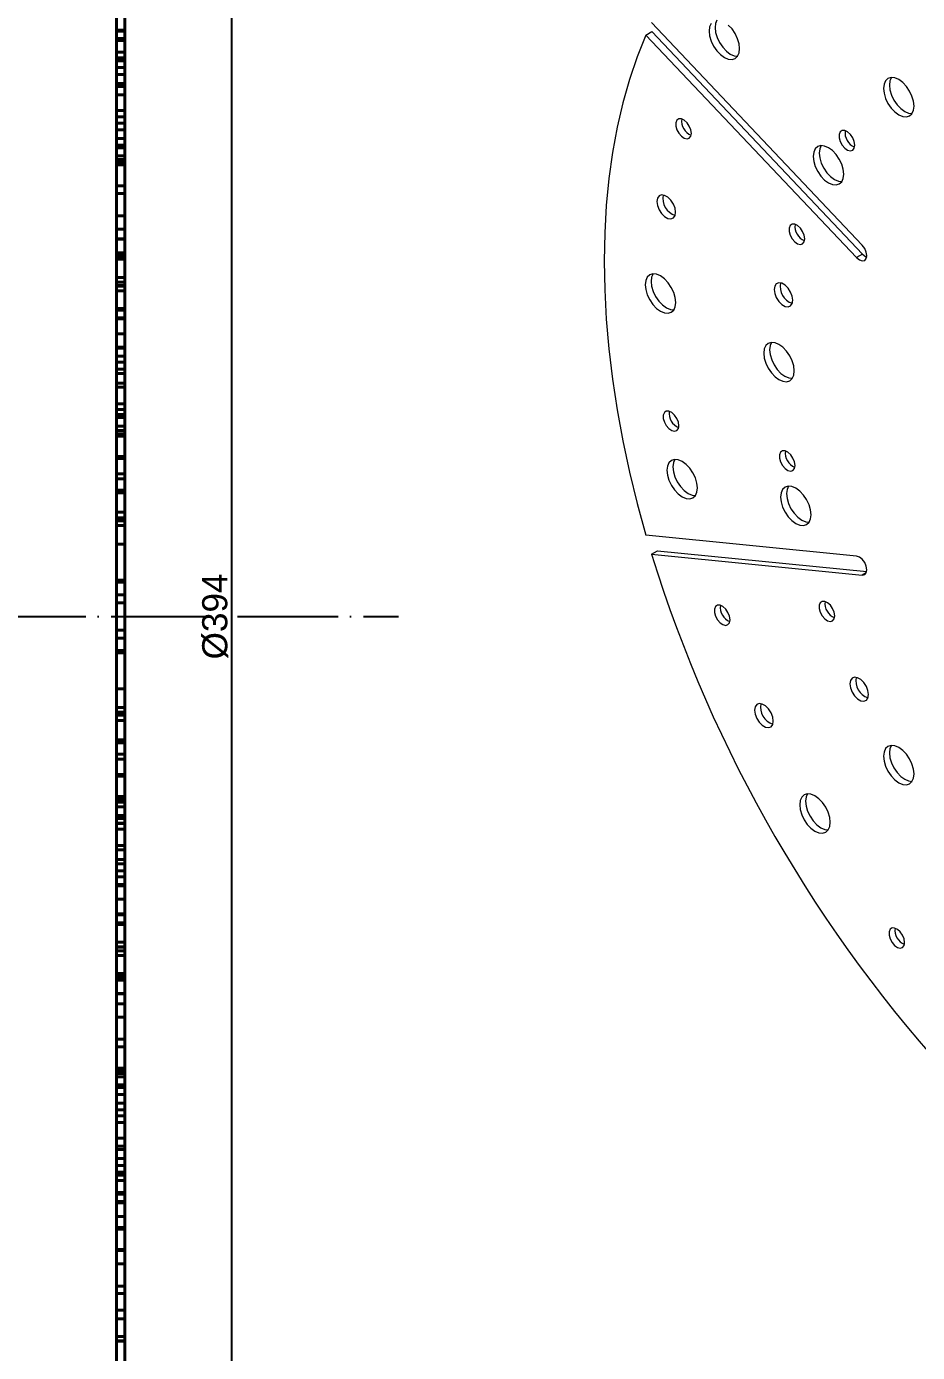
# Model space of a CAD drawing. Header units: millimetres. Extents: x 764 to 1780, y 1208 to 1927.
# Drawn here: x 1320.4 to 1533, y 1451.8 to 1768.2 of the extents above; entities that cross this region are included whole.
import ezdxf

# ---------------------------------------------------------------- set-up
doc = ezdxf.new("R2010")
doc.units = ezdxf.units.MM
doc.linetypes.add('ACAD_ISO04W100', pattern=[30, 24, -3, 0, -3])
for name, color, linetype, lineweight in [('AM_0', 7, 'Continuous', 40), ('AM_4', 1, 'ACAD_ISO04W100', 25), ('AM_5', 3, 'Continuous', 25)]:
    doc.layers.add(name, color=color, linetype=linetype, lineweight=lineweight)
doc.styles.get("Standard").update_dxf_attribs({"font": 'arial.ttf'})
doc.dimstyles.new('ISO-25', dxfattribs={"dimtxt": 6, "dimasz": 4, "dimexe": 1.25, "dimexo": 0.625, "dimtad": 1, "dimtxsty": 'Standard', "dimcen": 4, "dimadec": 0, "dimazin": 0, "dimtfac": 1, "dimtmove": 0, "dimatfit": 3, "dimfxl": 1, "dimarcsym": 0})

# ---------------------------------------------------------------- blocks, each defined once
blk = doc.blocks.new('*D170')
at = {"layer": 'AM_5', "color": 0, "lineweight": -2, "ltscale": 0.5, "transparency": 16777216}
for p, q in [((1344.52, 1824.41), (1370.54, 1824.41)), ((1369.29, 1820.41), (1369.29, 1434.41)), ((1344.52, 1430.41), (1370.54, 1430.41))]:
    blk.add_line(p, q, dxfattribs=at)
at = {"layer": 'AM_5', "color": 0, "ltscale": 0.5, "transparency": 16777216}
for points in [[(1368.63, 1820.41), (1369.96, 1820.41), (1369.29, 1824.41)], [(1368.63, 1434.41), (1369.96, 1434.41), (1369.29, 1430.41)]]:
    blk.add_solid(points, dxfattribs=at)
at = {"layer": 'Defpoints', "color": 0, "ltscale": 0.5, "transparency": 16777216}
for p in [(1343.9, 1824.41), (1343.9, 1430.41), (1369.29, 1430.41)]:
    blk.add_point(p, dxfattribs=at)
at = {"layer": 'AM_5', "color": 0, "ltscale": 0.5, "transparency": 16777216, "insert": (1365.44, 1627.41), "char_height": 6, "attachment_point": 5, "rotation": 90}
blk.add_mtext('%%c394', dxfattribs=at)
blk = doc.blocks.new('*D182')
at = {"layer": 'AM_5', "color": 0, "lineweight": -2, "ltscale": 0.5, "transparency": 16777216}
for p, q in [((874.99, 1706.56), (861.04, 1712.34)), ((858.42, 1627.41), (844.14, 1627.41))]:
    blk.add_line(p, q, dxfattribs=at)
blk.add_arc((1066.08, 1627.41), 220.69, 158.5385, 178.9615, dxfattribs=at)
at = {"layer": 'AM_5', "color": 0, "ltscale": 0.5, "transparency": 16777216}
for points in [[(860.08, 1708.4), (861.31, 1707.9), (862.19, 1711.86)], [(846.09, 1631.4), (844.76, 1631.41), (845.39, 1627.41)]]:
    blk.add_solid(points, dxfattribs=at)
at = {"layer": 'Defpoints', "color": 0, "ltscale": 0.5, "transparency": 16777216}
for p in [(875.57, 1706.32), (852.91, 1684.52), (965.49, 1669.07), (859.05, 1627.41), (1409.21, 1627.41)]:
    blk.add_point(p, dxfattribs=at)
at = {"layer": 'AM_5', "color": 0, "ltscale": 0.5, "transparency": 16777216, "insert": (846.01, 1671.18), "char_height": 6, "attachment_point": 5, "rotation": 78.75}
blk.add_mtext("22%%D30'", dxfattribs=at)
blk = doc.blocks.new('*D185')
at = {"layer": 'AM_5', "color": 0, "lineweight": -2, "ltscale": 0.5, "transparency": 16777216}
blk.add_line((1018.42, 1709.95), (1014.35, 1717), dxfattribs=at)
blk.add_arc((1066.08, 1627.41), 102.2, 122.2427, 177.7573, dxfattribs=at)
at = {"layer": 'AM_5', "color": 0, "ltscale": 0.5, "transparency": 16777216}
for points in [[(1011.21, 1714.42), (1011.9, 1713.28), (1014.98, 1715.91)], [(964.62, 1631.39), (963.29, 1631.42), (963.88, 1627.41)]]:
    blk.add_solid(points, dxfattribs=at)
at = {"layer": 'Defpoints', "color": 0, "ltscale": 0.5, "transparency": 16777216}
for p in [(1018.73, 1709.41), (987.79, 1693.1), (1028.67, 1692.2), (859.05, 1627.41), (1409.21, 1627.41)]:
    blk.add_point(p, dxfattribs=at)
at = {"layer": 'AM_5', "color": 0, "ltscale": 0.5, "transparency": 16777216, "insert": (974.38, 1680.35), "char_height": 6, "attachment_point": 5, "rotation": 60}
blk.add_mtext('60°', dxfattribs=at)

msp = doc.modelspace()

# ---------------------------------------------------------------- linework, layer by layer
at = {"color": 7, "linetype": 'Continuous', "lineweight": 15}
for p, q in [((1519.861, 1716.017), (1469.552, 1769.124)), ((1468.199, 1766.133), (1469.613, 1766.95)), ((1468.199, 1766.133), (1518.508, 1713.026)), ((1469.613, 1766.95), (1519.923, 1713.843)), ((1519.923, 1713.843), (1518.508, 1713.026)), ((1518.508, 1641.82), (1468.199, 1646.799)), ((1469.552, 1642.246), (1470.966, 1643.063)), ((1469.552, 1642.246), (1519.861, 1637.267)), ((1470.966, 1643.063), (1520.914, 1638.119))]:
    msp.add_line(p, q, dxfattribs=at)
at = {"color": 8, "linetype": 'Continuous', "lineweight": 15}
msp.add_line((1520.818, 1637.819), (1519.861, 1637.267), dxfattribs=at)
at = {"color": 7, "linetype": 'Continuous', "lineweight": 15, "flags": 128}
for points in [[(1483.796, 1768.917), (1483.432, 1768.113), (1483.308, 1767.096), (1483.432, 1765.936), (1483.796, 1764.712), (1484.374, 1763.507), (1485.129, 1762.404), (1486.007, 1761.476), (1486.949, 1760.789), (1487.892, 1760.388), (1488.77, 1760.301), (1489.524, 1760.534), (1490.103, 1761.071), (1490.467, 1761.875), (1490.591, 1762.892)], [(1485.181, 1769.691), (1484.846, 1768.93), (1484.722, 1767.913), (1484.846, 1766.753), (1485.21, 1765.529), (1485.789, 1764.324), (1486.543, 1763.22), (1487.421, 1762.293), (1488.364, 1761.605), (1489.306, 1761.205), (1490.132, 1761.114)], [(1468.199, 1766.133), (1466.133, 1760.967), (1464.302, 1755.571), (1462.708, 1749.953), (1461.354, 1744.126), (1460.244, 1738.098), (1459.378, 1731.88), (1458.758, 1725.484), (1458.386, 1718.921), (1458.262, 1712.203), (1458.386, 1705.341), (1458.758, 1698.349), (1459.378, 1691.237), (1460.244, 1684.02), (1461.354, 1676.709), (1462.708, 1669.319), (1464.302, 1661.862), (1466.133, 1654.351), (1468.199, 1646.799)], [(1490.591, 1762.892), (1490.467, 1764.052), (1490.103, 1765.276), (1489.524, 1766.481), (1488.77, 1767.585), (1487.892, 1768.512)], [(1532.203, 1749.196), (1532.079, 1750.356), (1531.715, 1751.58), (1531.137, 1752.785), (1530.383, 1753.889), (1529.504, 1754.816), (1528.562, 1755.503), (1527.619, 1755.904), (1526.741, 1755.991), (1525.987, 1755.758), (1525.408, 1755.221), (1525.044, 1754.417), (1524.92, 1753.401), (1525.044, 1752.241), (1525.408, 1751.016), (1525.987, 1749.811), (1526.741, 1748.708), (1527.619, 1747.781), (1528.562, 1747.093), (1529.504, 1746.692), (1530.383, 1746.605), (1531.137, 1746.838), (1531.715, 1747.375), (1532.079, 1748.179), (1532.203, 1749.196)], [(1526.793, 1755.995), (1526.458, 1755.234), (1526.334, 1754.217), (1526.458, 1753.057), (1526.822, 1751.833), (1527.401, 1750.628), (1528.155, 1749.524), (1529.033, 1748.597), (1529.976, 1747.91), (1530.918, 1747.509), (1531.745, 1747.418)], [(1479.07, 1742.685), (1478.944, 1743.54), (1478.581, 1744.425), (1478.032, 1745.222), (1477.369, 1745.822), (1476.684, 1746.144), (1476.067, 1746.145), (1475.603, 1745.826), (1475.354, 1745.228), (1475.354, 1744.432), (1475.603, 1743.547), (1476.067, 1742.692), (1476.684, 1741.982), (1477.369, 1741.512), (1478.032, 1741.348), (1478.581, 1741.51), (1478.944, 1741.976), (1479.07, 1742.685)], [(1518.064, 1739.873), (1517.938, 1740.728), (1517.575, 1741.613), (1517.026, 1742.41), (1516.363, 1743.01), (1515.678, 1743.332), (1515.061, 1743.334), (1514.597, 1743.014), (1514.349, 1742.416), (1514.349, 1741.621), (1514.597, 1740.736), (1515.061, 1739.88), (1515.678, 1739.17), (1516.363, 1738.701), (1517.026, 1738.536), (1517.575, 1738.698), (1517.938, 1739.165), (1518.064, 1739.873)], [(1515.448, 1732.958), (1515.324, 1734.118), (1514.96, 1735.342), (1514.381, 1736.547), (1513.627, 1737.651), (1512.749, 1738.578), (1511.806, 1739.265), (1510.864, 1739.666), (1509.985, 1739.753), (1509.231, 1739.52), (1508.652, 1738.983), (1508.289, 1738.179), (1508.164, 1737.162), (1508.289, 1736.002), (1508.652, 1734.778), (1509.231, 1733.573), (1509.985, 1732.469), (1510.864, 1731.542), (1511.806, 1730.855), (1512.749, 1730.454), (1513.627, 1730.367), (1514.381, 1730.6), (1514.96, 1731.137), (1515.324, 1731.941), (1515.448, 1732.958)], [(1510.037, 1739.757), (1509.703, 1738.995), (1509.579, 1737.979), (1509.703, 1736.819), (1510.067, 1735.594), (1510.645, 1734.389), (1511.4, 1733.286), (1512.278, 1732.359), (1513.22, 1731.671), (1514.163, 1731.27), (1514.989, 1731.179)], [(1475.307, 1723.846), (1475.172, 1724.804), (1474.786, 1725.801), (1474.193, 1726.717), (1473.466, 1727.442), (1472.692, 1727.889), (1471.966, 1728.003), (1471.373, 1727.771), (1470.986, 1727.22), (1470.852, 1726.418), (1470.986, 1725.461), (1471.373, 1724.464), (1471.966, 1723.548), (1472.692, 1722.823), (1473.466, 1722.376), (1474.193, 1722.262), (1474.786, 1722.494), (1475.172, 1723.044), (1475.307, 1723.846)], [(1506.119, 1717.521), (1505.992, 1718.376), (1505.63, 1719.261), (1505.08, 1720.058), (1504.418, 1720.658), (1503.732, 1720.98), (1503.116, 1720.981), (1502.652, 1720.662), (1502.403, 1720.064), (1502.403, 1719.268), (1502.652, 1718.383), (1503.116, 1717.528), (1503.732, 1716.818), (1504.418, 1716.348), (1505.08, 1716.184), (1505.63, 1716.346), (1505.992, 1716.812), (1506.119, 1717.521)], [(1518.508, 1713.026), (1519.185, 1712.48), (1519.861, 1712.245), (1520.435, 1712.357), (1520.818, 1712.798), (1520.953, 1713.501), (1520.818, 1714.36), (1520.435, 1715.244), (1519.861, 1716.017)], [(1519.923, 1713.843), (1520.599, 1713.297), (1520.923, 1713.145)], [(1475.338, 1702.345), (1475.214, 1703.505), (1474.85, 1704.729), (1474.272, 1705.934), (1473.518, 1707.038), (1472.639, 1707.965), (1471.697, 1708.652), (1470.754, 1709.053), (1469.876, 1709.14), (1469.122, 1708.907), (1468.543, 1708.37), (1468.179, 1707.566), (1468.055, 1706.549), (1468.179, 1705.389), (1468.543, 1704.165), (1469.122, 1702.96), (1469.876, 1701.856), (1470.754, 1700.929), (1471.697, 1700.242), (1472.639, 1699.841), (1473.518, 1699.754), (1474.272, 1699.987), (1474.85, 1700.524), (1475.214, 1701.328), (1475.338, 1702.345)], [(1469.928, 1709.144), (1469.593, 1708.383), (1469.469, 1707.366), (1469.593, 1706.206), (1469.957, 1704.982), (1470.536, 1703.777), (1471.29, 1702.673), (1472.168, 1701.746), (1473.111, 1701.058), (1474.053, 1700.658), (1474.88, 1700.567)], [(1503.28, 1702.87), (1503.146, 1703.827), (1502.759, 1704.824), (1502.167, 1705.74), (1501.44, 1706.465), (1500.666, 1706.912), (1499.939, 1707.026), (1499.347, 1706.794), (1498.96, 1706.244), (1498.825, 1705.442), (1498.96, 1704.484), (1499.347, 1703.487), (1499.939, 1702.571), (1500.666, 1701.846), (1501.44, 1701.399), (1502.167, 1701.285), (1502.759, 1701.517), (1503.146, 1702.068), (1503.28, 1702.87)], [(1503.623, 1686.017), (1503.498, 1687.177), (1503.135, 1688.401), (1502.556, 1689.606), (1501.802, 1690.71), (1500.923, 1691.637), (1499.981, 1692.324), (1499.038, 1692.725), (1498.16, 1692.812), (1497.406, 1692.579), (1496.827, 1692.042), (1496.463, 1691.238), (1496.339, 1690.221), (1496.463, 1689.061), (1496.827, 1687.837), (1497.406, 1686.632), (1498.16, 1685.528), (1499.038, 1684.601), (1499.981, 1683.914), (1500.923, 1683.513), (1501.802, 1683.426), (1502.556, 1683.659), (1503.135, 1684.196), (1503.498, 1685), (1503.623, 1686.017)], [(1498.212, 1692.816), (1497.878, 1692.054), (1497.754, 1691.038), (1497.878, 1689.878), (1498.241, 1688.653), (1498.82, 1687.448), (1499.574, 1686.345), (1500.453, 1685.418), (1501.395, 1684.73), (1502.338, 1684.329), (1503.164, 1684.238)], [(1476.097, 1672.93), (1475.971, 1673.784), (1475.608, 1674.67), (1475.059, 1675.466), (1474.396, 1676.066), (1473.711, 1676.389), (1473.094, 1676.39), (1472.63, 1676.07), (1472.382, 1675.472), (1472.382, 1674.677), (1472.63, 1673.792), (1473.094, 1672.937), (1473.711, 1672.226), (1474.396, 1671.757), (1475.059, 1671.592), (1475.608, 1671.754), (1475.971, 1672.221), (1476.097, 1672.93)], [(1480.521, 1658.073), (1480.397, 1659.233), (1480.034, 1660.457), (1479.455, 1661.662), (1478.701, 1662.766), (1477.822, 1663.693), (1476.88, 1664.38), (1475.937, 1664.781), (1475.059, 1664.868), (1474.305, 1664.635), (1473.726, 1664.098), (1473.362, 1663.294), (1473.238, 1662.277), (1473.362, 1661.117), (1473.726, 1659.893), (1474.305, 1658.688), (1475.059, 1657.584), (1475.937, 1656.657), (1476.88, 1655.97), (1477.822, 1655.569), (1478.701, 1655.482), (1479.455, 1655.715), (1480.034, 1656.252), (1480.397, 1657.056), (1480.521, 1658.073)], [(1475.111, 1664.872), (1474.777, 1664.11), (1474.652, 1663.094), (1474.777, 1661.934), (1475.14, 1660.709), (1475.719, 1659.504), (1476.473, 1658.401), (1477.352, 1657.474), (1478.294, 1656.786), (1479.237, 1656.385), (1480.063, 1656.294)], [(1503.814, 1663.441), (1503.687, 1664.296), (1503.325, 1665.181), (1502.775, 1665.978), (1502.113, 1666.578), (1501.427, 1666.9), (1500.811, 1666.901), (1500.347, 1666.582), (1500.098, 1665.984), (1500.098, 1665.188), (1500.347, 1664.303), (1500.811, 1663.448), (1501.427, 1662.738), (1502.113, 1662.268), (1502.775, 1662.104), (1503.325, 1662.266), (1503.687, 1662.732), (1503.814, 1663.441)], [(1507.641, 1651.693), (1507.517, 1652.853), (1507.153, 1654.078), (1506.574, 1655.283), (1505.82, 1656.386), (1504.942, 1657.313), (1503.999, 1658.001), (1503.057, 1658.402), (1502.179, 1658.489), (1501.424, 1658.256), (1500.846, 1657.719), (1500.482, 1656.915), (1500.358, 1655.898), (1500.482, 1654.738), (1500.846, 1653.514), (1501.424, 1652.309), (1502.179, 1651.205), (1503.057, 1650.278), (1503.999, 1649.59), (1504.942, 1649.19), (1505.82, 1649.103), (1506.574, 1649.336), (1507.153, 1649.872), (1507.517, 1650.677), (1507.641, 1651.693)], [(1502.231, 1658.493), (1501.896, 1657.731), (1501.772, 1656.714), (1501.896, 1655.554), (1502.26, 1654.33), (1502.839, 1653.125), (1503.593, 1652.021), (1504.471, 1651.094), (1505.414, 1650.407), (1506.356, 1650.006), (1507.182, 1649.915)], [(1519.861, 1637.267), (1520.435, 1637.379), (1520.818, 1637.82), (1520.953, 1638.523), (1520.818, 1639.382), (1520.435, 1640.266), (1519.861, 1641.039), (1519.185, 1641.585), (1518.508, 1641.82)], [(1488.303, 1626.625), (1488.177, 1627.48), (1487.814, 1628.365), (1487.265, 1629.162), (1486.602, 1629.762), (1485.917, 1630.084), (1485.3, 1630.086), (1484.836, 1629.766), (1484.588, 1629.168), (1484.588, 1628.373), (1484.836, 1627.488), (1485.3, 1626.632), (1485.917, 1625.922), (1486.602, 1625.453), (1487.265, 1625.288), (1487.814, 1625.45), (1488.177, 1625.917), (1488.303, 1626.625)], [(1513.277, 1627.542), (1513.15, 1628.397), (1512.788, 1629.282), (1512.238, 1630.079), (1511.576, 1630.679), (1510.89, 1631.001), (1510.274, 1631.003), (1509.81, 1630.683), (1509.561, 1630.085), (1509.561, 1629.29), (1509.81, 1628.404), (1510.274, 1627.549), (1510.89, 1626.839), (1511.576, 1626.369), (1512.238, 1626.205), (1512.788, 1626.367), (1513.15, 1626.833), (1513.277, 1627.542)], [(1521.348, 1608.758), (1521.214, 1609.715), (1520.827, 1610.712), (1520.234, 1611.628), (1519.508, 1612.353), (1518.734, 1612.8), (1518.007, 1612.914), (1517.414, 1612.682), (1517.028, 1612.132), (1516.893, 1611.329), (1517.028, 1610.372), (1517.414, 1609.375), (1518.007, 1608.459), (1518.734, 1607.734), (1519.508, 1607.287), (1520.234, 1607.173), (1520.827, 1607.405), (1521.214, 1607.956), (1521.348, 1608.758)], [(1498.612, 1602.455), (1498.477, 1603.413), (1498.091, 1604.41), (1497.498, 1605.326), (1496.771, 1606.051), (1495.997, 1606.498), (1495.271, 1606.612), (1494.678, 1606.38), (1494.291, 1605.829), (1494.157, 1605.027), (1494.291, 1604.07), (1494.678, 1603.073), (1495.271, 1602.157), (1495.997, 1601.431), (1496.771, 1600.985), (1497.498, 1600.871), (1498.091, 1601.103), (1498.477, 1601.653), (1498.612, 1602.455)], [(1532.203, 1589.839), (1532.079, 1590.999), (1531.715, 1592.223), (1531.137, 1593.428), (1530.383, 1594.532), (1529.504, 1595.459), (1528.562, 1596.146), (1527.619, 1596.547), (1526.741, 1596.634), (1525.987, 1596.401), (1525.408, 1595.864), (1525.044, 1595.06), (1524.92, 1594.043), (1525.044, 1592.883), (1525.408, 1591.659), (1525.987, 1590.454), (1526.741, 1589.35), (1527.619, 1588.423), (1528.562, 1587.736), (1529.504, 1587.335), (1530.383, 1587.248), (1531.137, 1587.481), (1531.715, 1588.018), (1532.079, 1588.822), (1532.203, 1589.839)], [(1526.793, 1596.638), (1526.458, 1595.876), (1526.334, 1594.86), (1526.458, 1593.7), (1526.822, 1592.475), (1527.401, 1591.27), (1528.155, 1590.167), (1529.033, 1589.24), (1529.976, 1588.552), (1530.918, 1588.151), (1531.745, 1588.06)], [(1512.203, 1578.289), (1512.079, 1579.449), (1511.715, 1580.673), (1511.137, 1581.878), (1510.383, 1582.982), (1509.504, 1583.909), (1508.562, 1584.597), (1507.619, 1584.997), (1506.741, 1585.084), (1505.987, 1584.852), (1505.408, 1584.315), (1505.044, 1583.51), (1504.92, 1582.494), (1505.044, 1581.334), (1505.408, 1580.109), (1505.987, 1578.904), (1506.741, 1577.801), (1507.619, 1576.874), (1508.562, 1576.186), (1509.504, 1575.785), (1510.383, 1575.699), (1511.137, 1575.931), (1511.715, 1576.468), (1512.079, 1577.272), (1512.203, 1578.289)], [(1506.793, 1585.088), (1506.458, 1584.327), (1506.334, 1583.31), (1506.458, 1582.15), (1506.822, 1580.926), (1507.401, 1579.721), (1508.155, 1578.617), (1509.033, 1577.69), (1509.976, 1577.003), (1510.918, 1576.602), (1511.745, 1576.511)], [(1529.966, 1549.608), (1529.839, 1550.463), (1529.477, 1551.349), (1528.927, 1552.145), (1528.265, 1552.745), (1527.579, 1553.067), (1526.963, 1553.069), (1526.499, 1552.749), (1526.25, 1552.151), (1526.25, 1551.356), (1526.499, 1550.471), (1526.963, 1549.615), (1527.579, 1548.905), (1528.265, 1548.436), (1528.927, 1548.271), (1529.477, 1548.433), (1529.839, 1548.9), (1529.966, 1549.608)]]:
    msp.add_lwpolyline(points, dxfattribs=at)
at = {"color": 7, "linetype": 'Continuous', "lineweight": 15}
for centre, radius, start, end in [((1480.401, 1745.617), 3.653, 172.14948, 247.84514), ((1519.396, 1742.805), 3.653, 172.14948, 247.84514), ((1476.484, 1727.098), 4.199, 167.89887, 252.09576), ((1507.45, 1720.453), 3.653, 172.14948, 247.84514), ((1504.458, 1706.121), 4.199, 167.89887, 252.09576), ((1477.429, 1675.862), 3.653, 172.14948, 247.84514), ((1505.145, 1666.373), 3.653, 172.14948, 247.84514), ((1786.061, 1740.606), 331.44, 197.26332, 222.73668), ((1489.635, 1629.557), 3.653, 172.14948, 247.84514), ((1514.608, 1630.474), 3.653, 172.14948, 247.84514), ((1522.526, 1612.009), 4.199, 167.89887, 252.09576), ((1499.789, 1605.707), 4.199, 167.89887, 252.09576), ((1531.297, 1552.54), 3.653, 172.14948, 247.84514)]:
    msp.add_arc(centre, radius, start, end, dxfattribs=at)
at = {"layer": 'AM_0'}
for p, q in [((1341.897, 1430.407), (1341.897, 1824.407)), ((1343.897, 1430.407), (1343.897, 1824.407)), ((1341.897, 1767.343), (1343.897, 1767.343)), ((1343.897, 1767.041), (1341.897, 1767.041)), ((1343.897, 1765.286), (1341.897, 1765.286)), ((1343.897, 1764.874), (1341.897, 1764.874)), ((1343.897, 1762.027), (1341.897, 1762.027)), ((1341.897, 1760.741), (1343.897, 1760.741)), ((1341.897, 1760.257), (1343.897, 1760.257)), ((1341.897, 1759.986), (1343.897, 1759.986)), ((1343.897, 1758.422), (1341.897, 1758.422)), ((1341.897, 1756.727), (1343.897, 1756.727)), ((1341.897, 1754.574), (1343.897, 1754.574)), ((1343.897, 1753.833), (1341.897, 1753.833)), ((1343.897, 1751.903), (1341.897, 1751.903)), ((1341.897, 1748.122), (1343.897, 1748.122)), ((1341.897, 1746.603), (1343.897, 1746.603)), ((1343.897, 1745.133), (1341.897, 1745.133)), ((1341.897, 1743.533), (1343.897, 1743.533)), ((1343.897, 1741.489), (1341.897, 1741.489)), ((1341.897, 1739.833), (1343.897, 1739.833)), ((1343.897, 1739.205), (1341.897, 1739.205)), ((1343.897, 1737.291), (1341.897, 1737.291)), ((1343.897, 1736.435), (1341.897, 1736.435)), ((1341.897, 1735.748), (1343.897, 1735.748)), ((1341.897, 1735.189), (1343.897, 1735.189)), ((1343.897, 1730.137), (1341.897, 1730.137)), ((1341.897, 1730.135), (1343.897, 1730.135)), ((1343.897, 1728.301), (1341.897, 1728.301)), ((1341.897, 1723.001), (1343.897, 1723.001)), ((1341.897, 1719.837), (1343.897, 1719.837)), ((1343.897, 1717.491), (1341.897, 1717.491)), ((1343.897, 1717.407), (1341.897, 1717.407)), ((1343.897, 1714.212), (1341.897, 1714.212)), ((1343.897, 1713.622), (1341.897, 1713.622)), ((1343.897, 1713.248), (1341.897, 1713.248)), ((1343.897, 1712.642), (1341.897, 1712.642)), ((1341.897, 1708.322), (1343.897, 1708.322)), ((1341.897, 1707.191), (1343.897, 1707.191)), ((1341.897, 1706.342), (1343.897, 1706.342)), ((1343.897, 1706.224), (1341.897, 1706.224)), ((1343.897, 1705.135), (1341.897, 1705.135)), ((1341.897, 1705.099), (1343.897, 1705.099)), ((1341.897, 1700.924), (1343.897, 1700.924)), ((1343.897, 1700.479), (1341.897, 1700.479)), ((1341.897, 1698.635), (1343.897, 1698.635)), ((1343.897, 1698.404), (1341.897, 1698.404)), ((1343.897, 1694.844), (1341.897, 1694.844)), ((1343.897, 1691.679), (1341.897, 1691.679)), ((1341.897, 1691.545), (1343.897, 1691.545)), ((1343.897, 1691.39), (1341.897, 1691.39)), ((1341.897, 1689.544), (1343.897, 1689.544)), ((1341.897, 1688.104), (1343.897, 1688.104)), ((1341.897, 1686.407), (1343.897, 1686.407)), ((1341.897, 1685.407), (1343.897, 1685.407)), ((1343.897, 1683.111), (1341.897, 1683.111)), ((1343.897, 1682.099), (1341.897, 1682.099)), ((1343.897, 1678.124), (1341.897, 1678.124)), ((1341.897, 1676.799), (1343.897, 1676.799)), ((1341.897, 1676.758), (1343.897, 1676.758)), ((1343.897, 1675.628), (1341.897, 1675.628)), ((1343.897, 1674.907), (1341.897, 1674.907)), ((1341.897, 1672.811), (1343.897, 1672.811)), ((1343.897, 1671.751), (1341.897, 1671.751)), ((1343.897, 1671.009), (1341.897, 1671.009)), ((1341.897, 1670.819), (1343.897, 1670.819)), ((1343.897, 1670.404), (1341.897, 1670.404)), ((1343.897, 1665.544), (1341.897, 1665.544)), ((1341.897, 1665.104), (1343.897, 1665.104)), ((1341.897, 1661.451), (1343.897, 1661.451)), ((1341.897, 1660.244), (1343.897, 1660.244)), ((1343.897, 1657.569), (1341.897, 1657.569)), ((1343.897, 1656.867), (1341.897, 1656.867)), ((1341.897, 1652.269), (1343.897, 1652.269)), ((1343.897, 1650.954), (1341.897, 1650.954)), ((1341.897, 1650.567), (1343.897, 1650.567)), ((1341.897, 1650.229), (1343.897, 1650.229)), ((1343.897, 1649.11), (1341.897, 1649.11)), ((1341.897, 1644.654), (1343.897, 1644.654)), ((1343.897, 1636.055), (1341.897, 1636.055)), ((1341.897, 1635.689), (1343.897, 1635.689)), ((1341.897, 1635.555), (1343.897, 1635.555)), ((1343.897, 1632.557), (1341.897, 1632.557)), ((1343.897, 1630.657), (1341.897, 1630.657)), ((1341.897, 1624.157), (1343.897, 1624.157)), ((1341.897, 1622.257), (1343.897, 1622.257)), ((1343.897, 1619.258), (1341.897, 1619.258)), ((1343.897, 1619.124), (1341.897, 1619.124)), ((1341.897, 1618.758), (1343.897, 1618.758)), ((1343.897, 1610.159), (1341.897, 1610.159)), ((1341.897, 1605.703), (1343.897, 1605.703)), ((1343.897, 1604.584), (1341.897, 1604.584)), ((1343.897, 1604.246), (1341.897, 1604.246)), ((1341.897, 1603.859), (1343.897, 1603.859)), ((1343.897, 1602.544), (1341.897, 1602.544)), ((1341.897, 1597.946), (1343.897, 1597.946)), ((1341.897, 1597.244), (1343.897, 1597.244)), ((1343.897, 1594.569), (1341.897, 1594.569)), ((1343.897, 1593.362), (1341.897, 1593.362)), ((1343.897, 1589.709), (1341.897, 1589.709)), ((1341.897, 1589.269), (1343.897, 1589.269)), ((1341.897, 1584.409), (1343.897, 1584.409)), ((1343.897, 1583.995), (1341.897, 1583.995)), ((1343.897, 1583.804), (1341.897, 1583.804)), ((1341.897, 1583.062), (1343.897, 1583.062)), ((1343.897, 1582.002), (1341.897, 1582.002)), ((1341.897, 1579.907), (1343.897, 1579.907)), ((1343.897, 1579.185), (1341.897, 1579.185)), ((1343.897, 1578.055), (1341.897, 1578.055)), ((1343.897, 1578.014), (1341.897, 1578.014)), ((1341.897, 1576.689), (1343.897, 1576.689)), ((1341.897, 1572.714), (1343.897, 1572.714)), ((1341.897, 1571.702), (1343.897, 1571.702)), ((1343.897, 1569.407), (1341.897, 1569.407)), ((1343.897, 1568.407), (1341.897, 1568.407)), ((1343.897, 1566.709), (1341.897, 1566.709)), ((1343.897, 1565.269), (1341.897, 1565.269)), ((1341.897, 1563.423), (1343.897, 1563.423)), ((1343.897, 1563.268), (1341.897, 1563.268)), ((1341.897, 1563.134), (1343.897, 1563.134)), ((1341.897, 1559.969), (1343.897, 1559.969)), ((1341.897, 1556.409), (1343.897, 1556.409)), ((1343.897, 1556.178), (1341.897, 1556.178)), ((1341.897, 1554.334), (1343.897, 1554.334)), ((1343.897, 1553.889), (1341.897, 1553.889)), ((1343.897, 1549.714), (1341.897, 1549.714)), ((1341.897, 1549.678), (1343.897, 1549.678)), ((1341.897, 1548.589), (1343.897, 1548.589)), ((1343.897, 1548.471), (1341.897, 1548.471)), ((1343.897, 1547.622), (1341.897, 1547.622)), ((1343.897, 1546.491), (1341.897, 1546.491)), ((1341.897, 1542.171), (1343.897, 1542.171)), ((1341.897, 1541.565), (1343.897, 1541.565)), ((1341.897, 1541.191), (1343.897, 1541.191)), ((1341.897, 1540.601), (1343.897, 1540.601)), ((1341.897, 1537.407), (1343.897, 1537.407)), ((1341.897, 1537.322), (1343.897, 1537.322)), ((1343.897, 1534.976), (1341.897, 1534.976)), ((1343.897, 1531.812), (1341.897, 1531.812)), ((1341.897, 1526.512), (1343.897, 1526.512)), ((1343.897, 1524.678), (1341.897, 1524.678)), ((1341.897, 1524.676), (1343.897, 1524.676)), ((1343.897, 1519.624), (1341.897, 1519.624)), ((1343.897, 1519.065), (1341.897, 1519.065)), ((1341.897, 1518.378), (1343.897, 1518.378)), ((1343.897, 1517.522), (1341.897, 1517.522)), ((1343.897, 1515.608), (1341.897, 1515.608)), ((1343.897, 1514.98), (1341.897, 1514.98)), ((1341.897, 1513.324), (1343.897, 1513.324)), ((1343.897, 1511.28), (1341.897, 1511.28)), ((1341.897, 1509.68), (1343.897, 1509.68)), ((1343.897, 1508.21), (1341.897, 1508.21)), ((1343.897, 1506.692), (1341.897, 1506.692)), ((1341.897, 1502.91), (1343.897, 1502.91)), ((1341.897, 1500.98), (1343.897, 1500.98)), ((1343.897, 1500.239), (1341.897, 1500.239)), ((1343.897, 1498.086), (1341.897, 1498.086)), ((1341.897, 1496.392), (1343.897, 1496.392)), ((1343.897, 1494.827), (1341.897, 1494.827)), ((1343.897, 1494.557), (1341.897, 1494.557)), ((1343.897, 1494.072), (1341.897, 1494.072)), ((1341.897, 1492.786), (1343.897, 1492.786)), ((1341.897, 1489.939), (1343.897, 1489.939)), ((1341.897, 1489.527), (1343.897, 1489.527)), ((1341.897, 1487.772), (1343.897, 1487.772)), ((1343.897, 1487.47), (1341.897, 1487.47)), ((1341.897, 1484.257), (1343.897, 1484.257)), ((1343.897, 1481.625), (1341.897, 1481.625)), ((1341.897, 1481.17), (1343.897, 1481.17)), ((1341.897, 1476.325), (1343.897, 1476.325)), ((1343.897, 1476.127), (1341.897, 1476.127)), ((1343.897, 1472.892), (1341.897, 1472.892)), ((1341.897, 1467.592), (1343.897, 1467.592)), ((1341.897, 1465.827), (1343.897, 1465.827)), ((1343.897, 1461.887), (1341.897, 1461.887)), ((1343.897, 1459.834), (1341.897, 1459.834)), ((1343.897, 1455.63), (1341.897, 1455.63)), ((1343.897, 1454.557), (1341.897, 1454.557)), ((1341.897, 1454.534), (1343.897, 1454.534)), ((1343.897, 1454.512), (1341.897, 1454.512))]:
    msp.add_line(p, q, dxfattribs=at)
at = {"layer": 'AM_4'}
msp.add_line((859.048, 1627.407), (1409.207, 1627.407), dxfattribs=at)

# ---------------------------------------------------------------- dimensions: what is measured, and where the dimension line sits
at = {"layer": 'AM_5', "ltscale": 0.5}
dim = msp.add_linear_dim(base=(1369.295, 1430.407), p1=(1343.897, 1824.407), p2=(1343.897, 1430.407), angle=90, text='%%c394', dimstyle='ISO-25', dxfattribs=at)
dim.commit()
dim.dimension.update_dxf_attribs({"geometry": '*D170', "text_midpoint": (1365.438, 1627.407)})
dim = msp.add_angular_dim_2l(base=(987.79, 1693.099), line1=((859.048, 1627.407), (1409.207, 1627.407)), line2=((1028.67, 1692.199), (1018.735, 1709.408)), dimstyle='ISO-25', dxfattribs=at)
dim.commit()
dim.dimension.update_dxf_attribs({"geometry": '*D185', "text_midpoint": (974.377, 1680.35)})
dim = msp.add_angular_dim_2l(base=(852.912, 1684.524), line1=((965.486, 1669.073), (875.567, 1706.319)), line2=((859.048, 1627.407), (1409.207, 1627.407)), text="22%%D30'", dimstyle='ISO-25', dxfattribs=at)
dim.commit()
dim.dimension.update_dxf_attribs({"geometry": '*D182', "text_midpoint": (846.013, 1671.18)})

doc.saveas('drawing.dxf')
